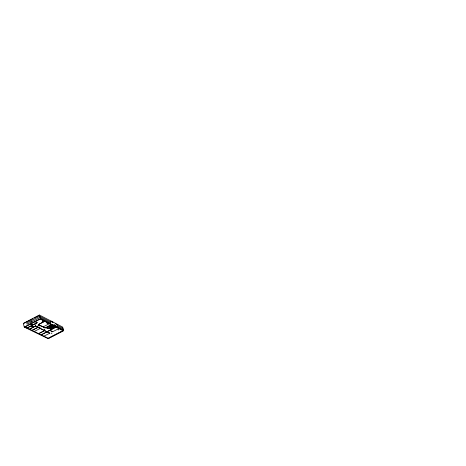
<?xml version="1.0" encoding="UTF-8"?>
<svg xmlns="http://www.w3.org/2000/svg" width="466" height="466" viewBox="0 0 466 466"><rect width="100%" height="100%" fill="white"/><g stroke="black" fill="none" stroke-linecap="round" stroke-linejoin="round"><path stroke-width="0.7" d="M55.844 327.045L47.083 331.693M32.434 325.221L31.554 325.612M32.37 325.186L33.698 324.546M39.429 315.028L23.3 323.416L24.273 327.115L40.426 318.68L63.644 330.592L48.05 338.636L63.656 330.633L62.642 327.062L39.429 315.028L40.437 318.721L63.656 330.633M24.011 323.322L29.533 320.451M29.661 320.387L32.865 318.721M34.274 317.987L39.249 315.4M31.129 322.117L27.121 324.196L26.795 322.979L30.803 320.899L31.403 322.251M27.011 327.965L32.533 325.105L30.506 324.103L24.972 326.975L29.44 329.147L33.488 327.056L31.152 325.903L27.092 328.006M31.636 325.652L31.239 325.95M31.74 326.194L33.61 326.992L35.562 325.979L37.344 326.916M51.575 326.934L53.002 327.307L51.907 326.759L51.237 327.109L51.353 327.528L50.683 327.872L51.778 328.419M51.907 326.759L51.79 326.346L52.885 326.893L53.771 325.955L52.606 327.272L52.722 327.691L51.633 327.144L50.41 328.256L51.621 329.217L51.289 329.392L50.188 328.85L50.8 328.291L50.439 327.109M50.188 328.85L50.526 328.676M36.861 326.625L39.528 325.245L38.235 324.598L44.619 321.29L40.245 319.053L35.259 321.639L37.35 322.693L33.651 324.522M37.274 326.951L36.942 326.666L37.81 326.13M37.822 327.225L38.165 327.394M50.969 321.132L50.608 321.651L51.05 321.423L52.908 322.385L50.969 321.132L51.05 321.423M38.707 327.662L43.431 330.004M42.441 326.579L39.61 325.285L38.672 325.687M42.971 326.847L43.233 326.975M52.402 322.21L52.844 321.983M52.384 322.321L52.827 322.093M49.845 323.969L50.287 323.742M43.763 327.237L45.051 328.006L51.324 324.726L49.361 323.719L43.07 326.887L38.439 324.569L44.695 321.33L49.285 323.684M46.297 327.68L45.901 327.615M50.841 325.705L52.355 326.334L53.404 325.792L51.411 324.773L46.035 327.546L48.039 328.553M46.967 328.017L51.219 325.897M46.839 327.953L47.998 328.67L53.491 325.839L62.933 330.674L48.179 338.24L34.298 331.501M43.961 330.272L44.818 330.569L38.736 333.656M47.905 328.623L50.124 327.482L49.128 326.975M38.655 333.621L44.567 330.569L40.251 328.431L34.216 331.466L32.061 330.417L38.031 327.33L40.169 328.39M45.231 330.895L49.035 332.782M50.101 328.827L54.656 326.433L50.101 328.827L48.924 328.239M56.91 326.567L57.347 326.346L63.312 329.415M41.148 334.827L47.037 331.792M47.159 331.734L49.786 330.377L51.895 331.314M56.06 327.149L49.909 330.318L52.635 331.681M41.224 334.868L47.118 331.833M49.571 333.039L49.973 333.126L43.903 336.167M58.833 328.571L52.588 331.78L51.866 331.326M24.261 327.068L48.05 338.636M44.649 330.61L49.775 333.149M51.021 327.703L52.116 328.245M51.295 327.318L52.332 327.656M52.46 325.996L53.549 326.544M53.275 326.928L52.186 326.381L51.516 326.724L51.633 327.144M51.848 326.555L52.943 327.103M43.152 326.928L45.138 327.924M52.734 325.618L53.829 326.165M49.658 326.701L50.654 327.208L52.209 326.404L50.223 325.39M62.98 328.239L57.015 325.157L57.347 326.346M55.6 323.864L57.219 324.703M52.885 326.893L53.002 327.307M50.573 327.179L50.899 328.367M35.509 325.052L35.888 325L35.562 325M39.756 327.161L40.128 327.109L39.779 327.138M42.266 321.278L42.645 321.225L42.266 321.278M44.474 329.509L44.841 329.456L44.52 329.462M47.066 323.736L47.439 323.684L47.066 323.736M51.615 333.213L51.982 333.155L51.639 333.184M58.168 329.852L58.53 329.794L58.192 329.823M39.761 316.245L31.129 320.73L31.455 321.948L40.093 317.463L50.777 322.961L50.439 321.761L39.761 316.245M35.131 321.703L30.634 324.039L32.655 325.041L37.14 322.717L35.131 321.703M35.521 326.083L29.521 329.188L31.979 330.382L37.956 327.289L35.521 326.083M55.681 325.489L53.846 324.54L54.027 325.181L55.862 326.124L55.681 325.489"/></g></svg>
